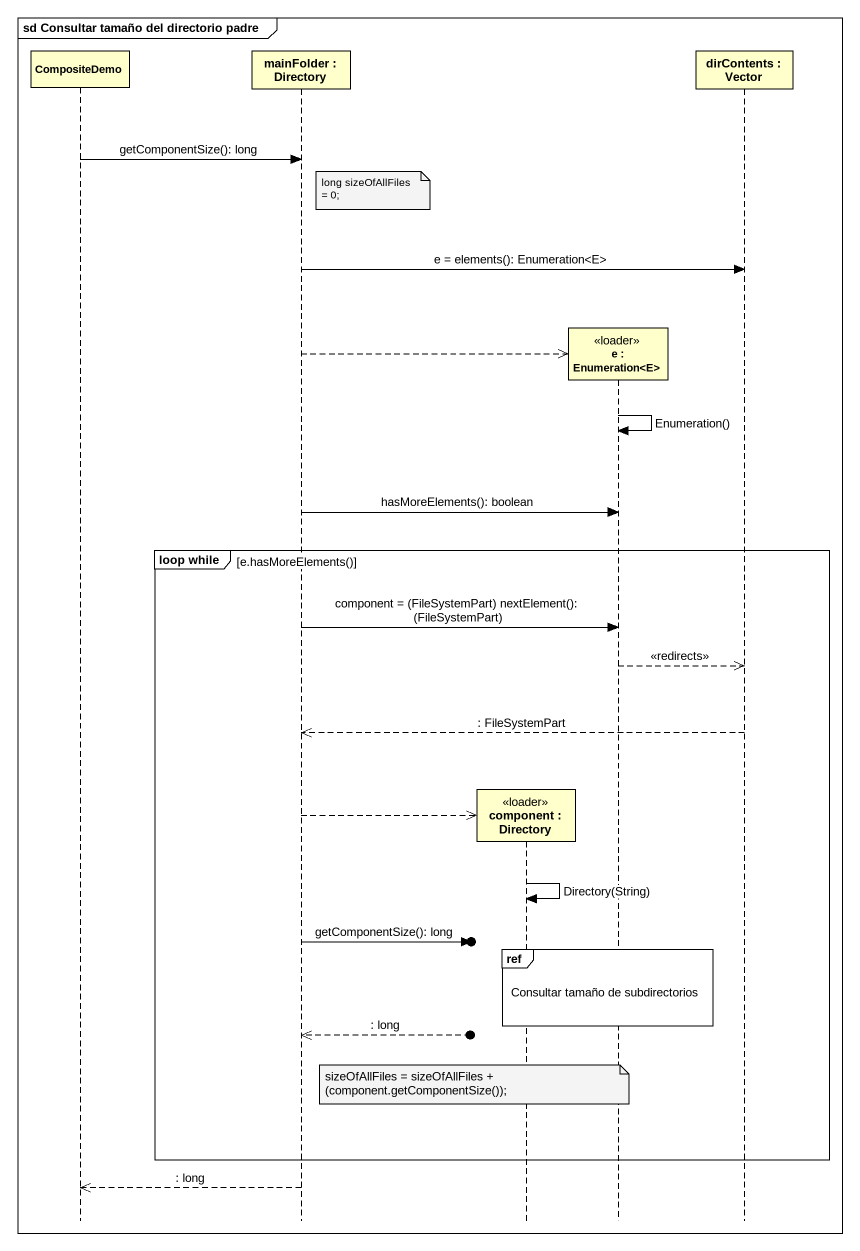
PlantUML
@startuml
mainframe sd Consultar tamaño del directorio padre
hide footbox
participant CompositeDemo
participant "mainFolder : Directory" as mainFolder
participant "component : Directory" as component_ <<loader>>
participant "e : Enumeration<E>" as e <<loader>>
participant "dirContents : Vector" as dirContents

CompositeDemo -> mainFolder : getComponentSize(): long
note right of mainFolder : long sizeOfAllFiles = 0;
mainFolder -> dirContents : e = elements(): Enumeration<E>
mainFolder -->> e **
e -> e : Enumeration()
mainFolder -> e : hasMoreElements(): boolean
group loop while [e.hasMoreElements()]
  mainFolder -> e : component = (FileSystemPart) nextElement(): (FileSystemPart)
  e -->> dirContents : <<redirects>>
  dirContents -->> mainFolder : : FileSystemPart
  mainFolder -->> component_ **
  component_ -> component_ : Directory(String)
  mainFolder ->o] : getComponentSize(): long
  ref over component_, e : Consultar tamaño de subdirectorios
  mainFolder <<--o] : : long
  note over component_ : sizeOfAllFiles = sizeOfAllFiles + (component.getComponentSize());
end
mainFolder -->> CompositeDemo : : long
@enduml
